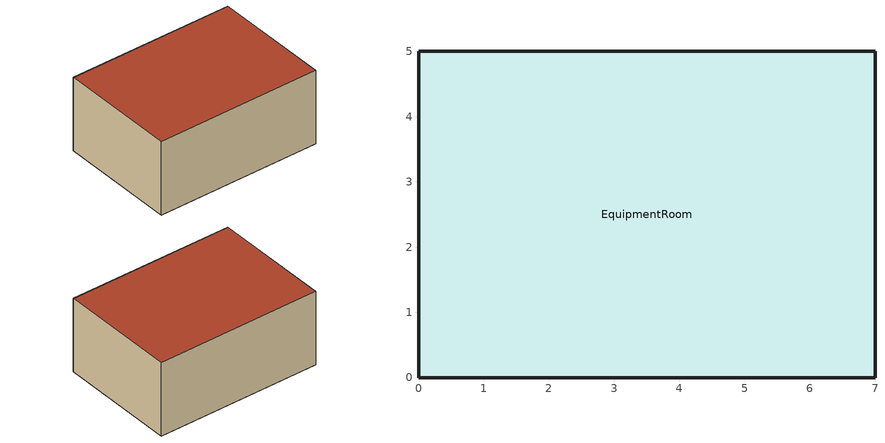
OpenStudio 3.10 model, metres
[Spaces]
EquipmentRoom
 floor ground: 0,0 7,0 7,5 0,5 z0
 wall outside: 0,0 7,0 7,5 0,5 0,0 z0:3.2
 roof outside: 0,5 7,5 7,0 0,0 z3.2
[BuildingStory]
Ground Story
[Space]
EquipmentRoom: Building Story=Ground Story; Thermal Zone=EquipmentRoom Zone
[ThermalZone]
EquipmentRoom Zone: Use Ideal Air Loads=No
[Sizing:Zone]
EquipmentRoom Zone: Zone Cooling Design Supply Air Temperature Input Method=SupplyAirTemperature; Zone Cooling Design Supply Air Temperature {C}=14; Zone Cooling Design Supply Air Temperature Difference {deltaC}=11.11; Zone Heating Design Supply Air Temperature Input Method=SupplyAirTemperature; Zone Heating Design Supply Air Temperature {C}=40; Zone Heating Design Supply Air Temperature Difference {deltaC}=11.11; Zone Cooling Design Supply Air Humidity Ratio {kg-H2O/kg-air}=0.0085; Zone Heating Design Supply Air Humidity Ratio {kg-H2O/kg-air}=0.008; Cooling Design Air Flow Method=DesignDay; Heating Design Air Flow Method=DesignDay; Account for Dedicated Outdoor Air System=No; Dedicated Outdoor Air System Control Strategy=NeutralSupplyAir; Dedicated Outdoor Air Low Setpoint Temperature for Design {C}=autosize; Dedicated Outdoor Air High Setpoint Temperature for Design {C}=autosize; Zone Load Sizing Method=Sensible Load Only No Latent Load; Zone Latent Cooling Design Supply Air Humidity Ratio Input Method=HumidityRatioDifference; Zone Cooling Design Supply Air Humidity Ratio Difference {kgWater/kgDryAir}=0.005; Zone Latent Heating Design Supply Air Humidity Ratio Input Method=HumidityRatioDifference; Zone Humidification Design Supply Air Humidity Ratio Difference {kgWater/kgDryAir}=0.005; Sizing Option=Coincident
[ElectricEquipment:Definition]
EquipmentRoom Equipment Definition: Design Level Calculation Method=Watts/Area; Watts per Space Floor Area {W/m2}=6
[ElectricEquipment]
EquipmentRoom Equipment: Electric Equipment Definition=EquipmentRoom Equipment Definition; Space or SpaceType=EquipmentRoom; Schedule=EquipmentRoom Occupied Schedule
[Schedule:Ruleset]
EquipmentRoom Occupied Schedule: Default Day Schedule=Schedule Day 1
[Schedule:Day]
Schedule Day 1: 8, 0, 0, 18, 0, 1, 24, 0, 0
